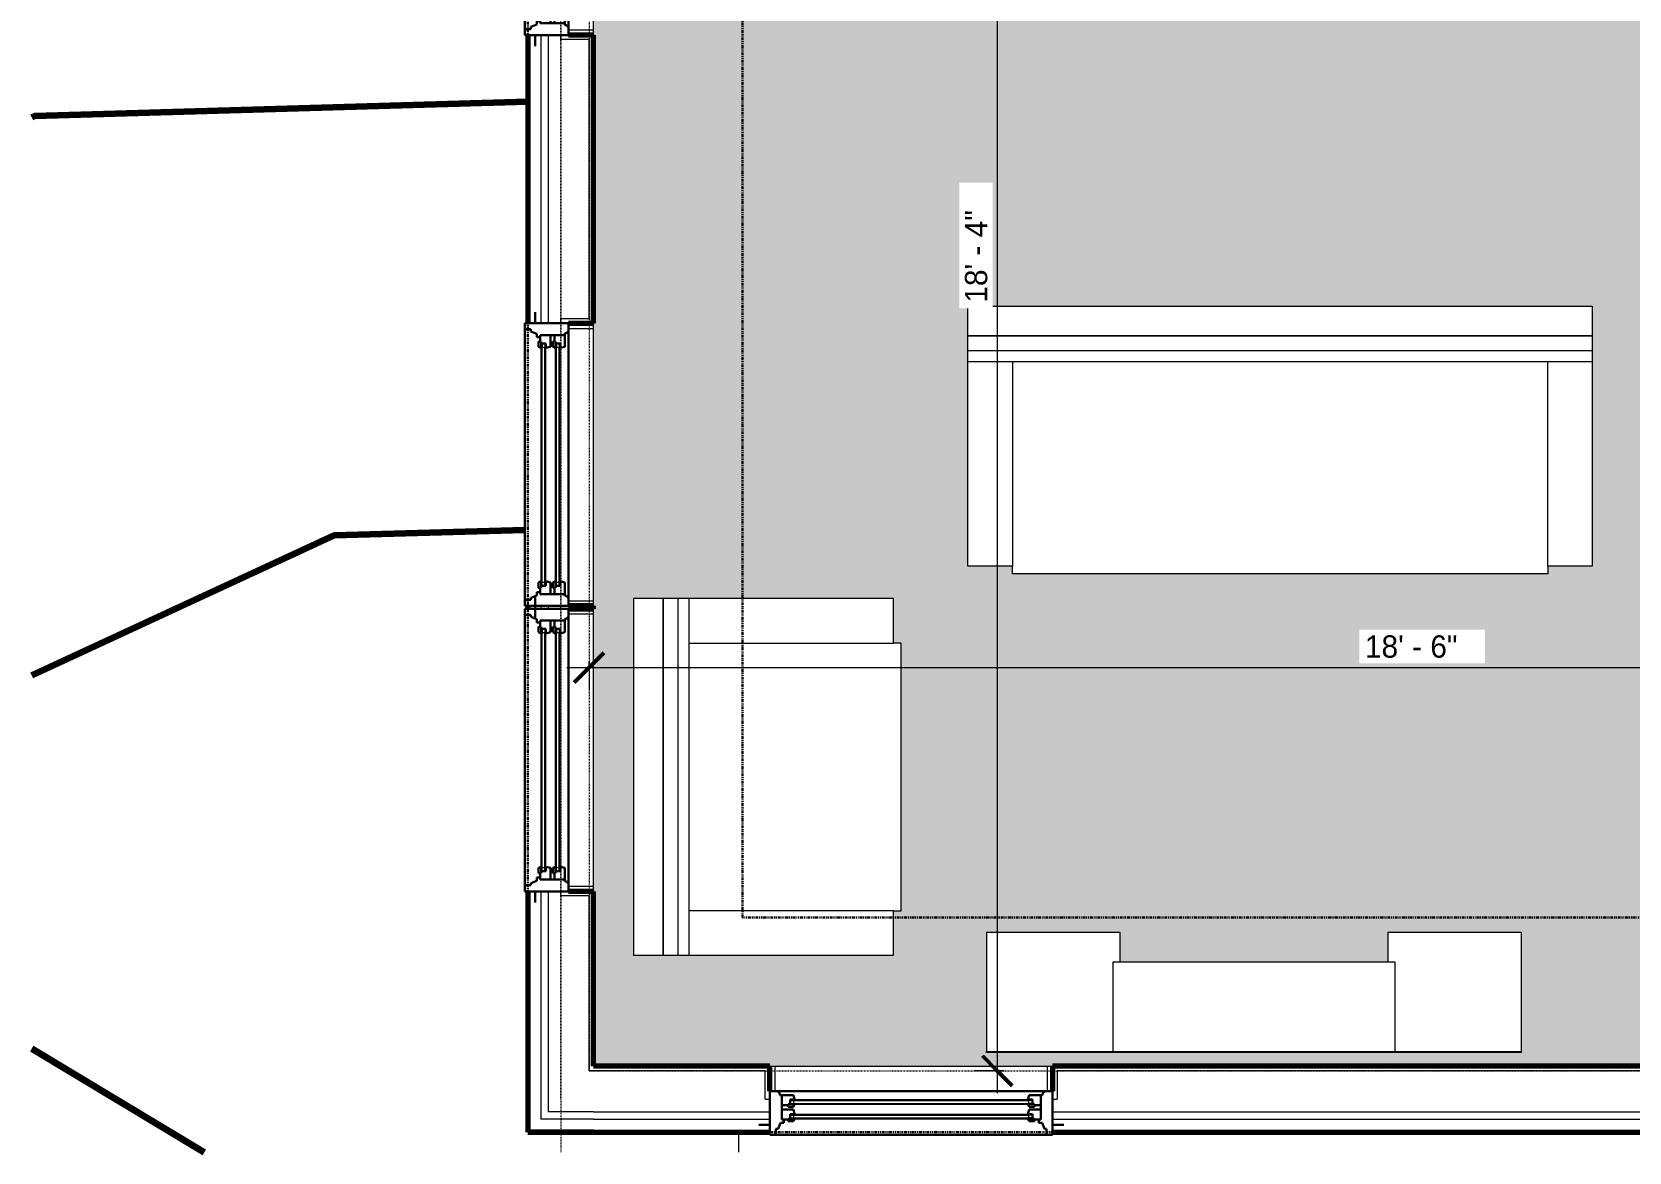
# Model space of a CAD drawing. Header units: inches. Extents: x -10240 to -8600, y 119 to 10383.
# Drawn here: x -9627.7 to -9412.9, y 9977.5 to 10128.2 of the extents above; entities that cross this region are included whole.
import ezdxf

# ---------------------------------------------------------------- set-up
doc = ezdxf.new("R2010")
doc.units = ezdxf.units.IN
doc.header["$MEASUREMENT"] = 0
doc.linetypes.add('Dash 3_32_', pattern=[0.1875, 0.09375, -0.09375])
doc.linetypes.add('Double Dash 3_8_', pattern=[1, 0.375, -0.125, 0.125, -0.125, 0.125, -0.125])
for name, color, linetype, lineweight in [('0-2', 250, 'Continuous', 18), ('0-3', 90, 'Continuous', 5), ('0-4', 10, 'Double Dash 3_8_', 30), ('A-ANNO-DIMS', 211, 'Continuous', 9), ('A-ANNO-DIMS-32', 211, 'Continuous', 9), ('A-DETL-1', 90, 'Dash 3_32_', 18), ('A-GLAZ-1', 10, 'Continuous', 30), ('A-GLAZ-2', 50, 'Continuous', 9), ('A-GLAZ-3', 250, 'Continuous', 18), ('A-WALL-1', 7, 'Continuous', 70), ('A-WALL-2', 250, 'Continuous', 18), ('C-PROP-LINE-1', 10, 'Double Dash 3_8_', 30), ('C-TOPO-1', 50, 'Continuous', 9), ('C-TOPO-MAJR-1', 90, 'Continuous', 90), ('I-FURN', 30, 'Continuous', 9)]:
    doc.layers.add(name, color=color, linetype=linetype, lineweight=lineweight)
doc.layers.add('A-AREA-PATT-1', color=255, linetype='Continuous', lineweight=9, transparency=1)
doc.styles.add('Century Gothic', font='ufonts.com_century-gothic.ttf', dxfattribs={"height": 3})
doc.dimstyles.new('OD_1__HACK', dxfattribs={"dimscale": 12, "dimtxt": 3.132505, "dimasz": 0.333333, "dimexe": 0.25, "dimexo": 0.166667, "dimgap": 0.041667, "dimtad": 1, "dimdec": 0, "dimzin": 3, "dimdsep": 46, "dimlunit": 4, "dimtxsty": 'Century Gothic', "dimblk1": 'OBLIQUE', "dimblk2": 'OBLIQUE', "dimsah": 1, "dimcen": 0.09, "dimdle": 0.25, "dimazin": 0, "dimtfac": 1, "dimtdec": 4, "dimtix": 1, "dimtmove": 0, "dimatfit": 3, "dimfxl": 1, "dimtvp": 1, "dimtfill": 1, "dimfrac": 2, "dimtolj": 1, "dimtzin": 0, "dimarcsym": 2})

# ---------------------------------------------------------------- blocks, each defined once
blk = doc.blocks.new('Window-Double_Hung-Andersen-400_Series-Tilt_Wash - DOUBLE HUNG - REVERSE COTTAGE - 2ND FLOOR-2888385-2ND _ 3RD FLOOR - 2BD A - ADA TYPE B')
at = {"layer": 'A-GLAZ-1'}
for p, q in [((19.01, 4.81), (-19.01, 4.81)), ((-19.01, 4.81), (-19.01, -1.06)), ((-18.2, 4.81), (-18.2, 4)), ((18.2, 4.81), (18.2, 4)), ((19.01, -1.06), (19.01, 4.81)), ((-19.01, 3.44), (-20.51, 3.44)), ((-18.2, 4), (-17.92, 4)), ((-17.92, 4), (-17.61, 3.19)), ((-17.61, 3.19), (-17.14, 3.19)), ((-17.42, 2.75), (-16.57, 2.75)), ((-17.42, 2.75), (-17.42, -0.56)), ((-17.14, 3.19), (-17.14, 2.75)), ((-15.86, 2.97), (-16.57, 2.97)), ((-16.57, 2.62), (-16.57, 2.97)), ((-15.7, 2.62), (-16.57, 2.62)), ((-16.29, 2.62), (-16.29, 2)), ((-15.86, 2.97), (-15.7, 2.62)), ((15.86, 2.97), (15.7, 2.62)), ((15.7, 2.62), (16.57, 2.62)), ((15.86, 2.97), (16.57, 2.97)), ((16.29, 2.62), (16.29, 2)), ((16.57, 2.62), (16.57, 2.97)), ((17.42, 2.75), (16.57, 2.75)), ((17.14, 3.19), (17.14, 2.75)), ((17.61, 3.19), (17.14, 3.19)), ((17.42, 2.75), (17.42, -0.56)), ((17.92, 4), (17.61, 3.19)), ((18.2, 4), (17.92, 4)), ((19.01, 3.44), (20.51, 3.44)), ((-17.42, 1.37), (-15.86, 1.37)), ((-17.42, 0.81), (-16.57, 0.81)), ((-15.86, 1.03), (-16.57, 1.03)), ((-16.57, 0.69), (-16.57, 1.03)), ((-15.7, 0.69), (-16.57, 0.69)), ((-15.7, 2), (-16.29, 2)), ((-16.29, 0.69), (-16.29, 0.06)), ((-15.7, 0.06), (-16.29, 0.06)), ((-15.86, 1.37), (-15.7, 2)), ((-15.86, 1.03), (-15.7, 0.69)), ((-15.86, -0.56), (-15.7, 0.06)), ((15.7, 2), (16.29, 2)), ((15.86, 1.37), (15.7, 2)), ((15.86, 1.03), (15.7, 0.69)), ((15.7, 0.69), (16.57, 0.69)), ((15.7, 0.06), (16.29, 0.06)), ((15.86, -0.56), (15.7, 0.06)), ((17.42, 1.37), (15.86, 1.37)), ((15.86, 1.03), (16.57, 1.03)), ((16.29, 0.69), (16.29, 0.06)), ((16.57, 0.69), (16.57, 1.03)), ((17.42, 0.81), (16.57, 0.81)), ((-19.01, -1.06), (19.01, -1.06)), ((-17.67, -0.78), (-18, -1.06)), ((-17.67, -0.78), (-17.67, -0.56)), ((-17.67, -0.56), (-15.86, -0.56)), ((17.67, -0.56), (15.86, -0.56)), ((17.67, -0.78), (17.67, -0.56)), ((17.67, -0.78), (18, -1.06))]:
    blk.add_line(p, q, dxfattribs=at)
at = {"layer": 'A-GLAZ-2'}
for p, q in [((-16.29, 2.5), (-15.7, 2.5)), ((-15.82, 2.5), (-15.82, 2.12)), ((-15.7, 2.62), (15.7, 2.62)), ((-15.7, 2.5), (15.7, 2.5)), ((16.29, 2.5), (15.7, 2.5)), ((15.82, 2.5), (15.82, 2.12)), ((-16.29, 2.12), (-15.7, 2.12)), ((-16.29, 0.56), (-15.7, 0.56)), ((-16.29, 0.19), (-15.7, 0.19)), ((-15.82, 0.56), (-15.82, 0.19)), ((-15.7, 2.12), (15.7, 2.12)), ((-15.7, 2), (15.7, 2)), ((-15.7, 0.69), (15.7, 0.69)), ((-15.7, 0.56), (15.7, 0.56)), ((-15.7, 0.19), (15.7, 0.19)), ((-15.7, 0.06), (15.7, 0.06)), ((16.29, 2.12), (15.7, 2.12)), ((16.29, 0.56), (15.7, 0.56)), ((16.29, 0.19), (15.7, 0.19)), ((15.82, 0.56), (15.82, 0.19)), ((18.95, -1.06), (-18.95, -1.06)), ((-18.95, -1.06), (-18.95, -4.44)), ((-18.32, -1.06), (-18.32, -4.44)), ((18.32, -1.06), (18.32, -4.44)), ((18.95, -4.44), (18.95, -1.06)), ((-18.95, -4.44), (18.95, -4.44))]:
    blk.add_line(p, q, dxfattribs=at)
at = {"layer": 'A-GLAZ-3'}
for p, q in [((-19.01, -2.44), (-18.95, -2.44)), ((-18.95, -3.94), (-19.01, -3.94)), ((18.95, -2.44), (19.01, -2.44)), ((19.01, -3.94), (18.95, -3.94))]:
    blk.add_line(p, q, dxfattribs=at)
blk = doc.blocks.new('Window-Double_Hung-Andersen-400_Series-Tilt_Wash - DOUBLE HUNG - REVERSE COTTAGE - 2ND FLOOR-2888952-2ND _ 3RD FLOOR - 2BD A - ADA TYPE B')
at = {"layer": 'A-GLAZ-1'}
for p, q in [((-19.01, 1.06), (19.01, 1.06)), ((-19.01, -4.81), (-19.01, 1.06)), ((-17.67, 0.78), (-18, 1.06)), ((-17.67, 0.78), (-17.67, 0.56)), ((-17.67, 0.56), (-15.86, 0.56)), ((-17.42, -2.75), (-17.42, 0.56)), ((-15.86, 0.56), (-15.7, -0.06)), ((15.86, 0.56), (15.7, -0.06)), ((17.67, 0.56), (15.86, 0.56)), ((17.42, -2.75), (17.42, 0.56)), ((17.67, 0.78), (18, 1.06)), ((17.67, 0.78), (17.67, 0.56)), ((19.01, 1.06), (19.01, -4.81)), ((-17.42, -0.81), (-16.57, -0.81)), ((-17.42, -1.38), (-15.86, -1.38)), ((-16.57, -0.69), (-16.57, -1.03)), ((-15.7, -0.69), (-16.57, -0.69)), ((-15.86, -1.03), (-16.57, -1.03)), ((-16.29, -0.69), (-16.29, -0.06)), ((-15.7, -0.06), (-16.29, -0.06)), ((-16.29, -2.63), (-16.29, -2)), ((-15.7, -2), (-16.29, -2)), ((-15.86, -1.03), (-15.7, -0.69)), ((-15.86, -1.38), (-15.7, -2)), ((15.7, -0.06), (16.29, -0.06)), ((15.86, -1.03), (15.7, -0.69)), ((15.7, -0.69), (16.57, -0.69)), ((15.86, -1.38), (15.7, -2)), ((15.7, -2), (16.29, -2)), ((15.86, -1.03), (16.57, -1.03)), ((17.42, -1.38), (15.86, -1.38)), ((16.29, -0.69), (16.29, -0.06)), ((16.29, -2.63), (16.29, -2)), ((16.57, -0.69), (16.57, -1.03)), ((17.42, -0.81), (16.57, -0.81)), ((-19.01, -3.44), (-20.51, -3.44)), ((-18.2, -4), (-17.92, -4)), ((-18.2, -4.81), (-18.2, -4)), ((-17.92, -4), (-17.61, -3.19)), ((-17.61, -3.19), (-17.14, -3.19)), ((-17.42, -2.75), (-16.57, -2.75)), ((-17.14, -3.19), (-17.14, -2.75)), ((-16.57, -2.63), (-16.57, -2.97)), ((-15.7, -2.63), (-16.57, -2.63)), ((-15.86, -2.97), (-16.57, -2.97)), ((-15.86, -2.97), (-15.7, -2.63)), ((15.86, -2.97), (15.7, -2.63)), ((15.7, -2.63), (16.57, -2.63)), ((15.86, -2.97), (16.57, -2.97)), ((16.57, -2.63), (16.57, -2.97)), ((17.42, -2.75), (16.57, -2.75)), ((17.14, -3.19), (17.14, -2.75)), ((17.61, -3.19), (17.14, -3.19)), ((17.92, -4), (17.61, -3.19)), ((18.2, -4), (17.92, -4)), ((18.2, -4.81), (18.2, -4)), ((19.01, -3.44), (20.51, -3.44)), ((19.01, -4.81), (-19.01, -4.81))]:
    blk.add_line(p, q, dxfattribs=at)
at = {"layer": 'A-GLAZ-2'}
for p, q in [((-18.95, 4.44), (18.95, 4.44)), ((-18.95, 1.06), (-18.95, 4.44)), ((-18.32, 1.06), (-18.32, 4.44)), ((18.32, 1.06), (18.32, 4.44)), ((18.95, 4.44), (18.95, 1.06)), ((18.95, 1.06), (-18.95, 1.06)), ((-16.29, -0.19), (-15.7, -0.19)), ((-16.29, -0.56), (-15.7, -0.56)), ((-16.29, -2.13), (-15.7, -2.13)), ((-15.82, -0.56), (-15.82, -0.19)), ((-15.82, -2.5), (-15.82, -2.13)), ((-15.7, -0.06), (15.7, -0.06)), ((-15.7, -0.19), (15.7, -0.19)), ((-15.7, -0.56), (15.7, -0.56)), ((-15.7, -0.69), (15.7, -0.69)), ((-15.7, -2), (15.7, -2)), ((-15.7, -2.13), (15.7, -2.13)), ((16.29, -0.19), (15.7, -0.19)), ((16.29, -0.56), (15.7, -0.56)), ((16.29, -2.13), (15.7, -2.13)), ((15.82, -0.56), (15.82, -0.19)), ((15.82, -2.5), (15.82, -2.13)), ((-16.29, -2.5), (-15.7, -2.5)), ((-15.7, -2.5), (15.7, -2.5)), ((-15.7, -2.63), (15.7, -2.63)), ((16.29, -2.5), (15.7, -2.5))]:
    blk.add_line(p, q, dxfattribs=at)
at = {"layer": 'A-GLAZ-3'}
for p, q in [((-19.01, 3.94), (-18.95, 3.94)), ((-18.95, 2.44), (-19.01, 2.44)), ((18.95, 3.94), (19.01, 3.94)), ((19.01, 2.44), (18.95, 2.44))]:
    blk.add_line(p, q, dxfattribs=at)
blk = doc.blocks.new('Family - ___-2835860-2ND _ 3RD FLOOR - 2BD A - ADA TYPE B')
at = {"layer": 'C-PROP-LINE-1'}
for p, q in [((-3860.72, 9980.19), (-3860.72, 10380.94)), ((-3335.7, 9980.19), (-3860.72, 9980.19))]:
    blk.add_line(p, q, dxfattribs=at)
blk = doc.blocks.new('Family - ___-2835903-2ND _ 3RD FLOOR - 2BD A - ADA TYPE B')
at = {"layer": 'C-PROP-LINE-1'}
for p, q in [((-3831.82, 10009.09), (-3831.82, 10380.94)), ((-3335.7, 10009.09), (-3831.82, 10009.09))]:
    blk.add_line(p, q, dxfattribs=at)
blk = doc.blocks.new('Family - ___-2835932-2ND _ 3RD FLOOR - 2BD A - ADA TYPE B')
at = {"layer": 'C-PROP-LINE-1'}
for p, q in [((-3860.72, 9980.19), (-3860.72, 10380.94)), ((-3335.7, 9980.19), (-3860.72, 9980.19))]:
    blk.add_line(p, q, dxfattribs=at)
blk = doc.blocks.new('CTR - 1st Phase - Shell_rvt-3-2ND _ 3RD FLOOR - 2BD A - ADA TYPE B')
at = {"layer": 'A-WALL-1'}
for p, q in [((-3860.72, 10127.79), (-3860.72, 10089.01)), ((-3851.85, 10127.79), (-3855.22, 10127.79)), ((-3851.85, 10089.01), (-3851.85, 10127.79)), ((-3855.22, 10089.01), (-3851.85, 10089.01)), ((-3860.72, 10050.99), (-3860.72, 10050.61)), ((-3851.85, 10050.99), (-3855.22, 10050.99)), ((-3851.85, 10050.61), (-3851.85, 10050.99)), ((-3855.22, 10050.61), (-3851.85, 10050.61)), ((-3860.72, 10012.59), (-3860.72, 9980.19)), ((-3851.85, 10012.59), (-3855.22, 10012.59)), ((-3851.85, 9989.06), (-3851.85, 10012.59)), ((-3828.14, 9989.06), (-3851.85, 9989.06)), ((-3828.14, 9985.69), (-3828.14, 9989.06)), ((-3674.54, 9989.06), (-3790.11, 9989.06)), ((-3790.11, 9989.06), (-3790.11, 9985.69)), ((-3860.72, 9980.19), (-3860.47, 9980.19)), ((-3860.47, 9980.19), (-3851.85, 9980.19)), ((-3851.85, 9980.19), (-3828.14, 9980.19)), ((-3790.11, 9980.19), (-3674.54, 9980.19))]:
    blk.add_line(p, q, dxfattribs=at)
at = {"layer": 'A-WALL-2'}
for p, q in [((-3860.47, 10127.79), (-3860.47, 10089.01)), ((-3858.97, 10127.79), (-3858.97, 10089.01)), ((-3857.97, 10127.79), (-3857.97, 10089.01)), ((-3856.29, 10127.79), (-3856.29, 10127.17)), ((-3852.47, 10127.17), (-3856.29, 10127.17)), ((-3852.47, 10089.64), (-3852.47, 10127.17)), ((-3851.85, 10127.85), (-3851.85, 10127.79)), ((-3856.29, 10089.64), (-3856.29, 10089.01)), ((-3856.29, 10089.64), (-3852.47, 10089.64)), ((-3851.85, 10089.01), (-3851.85, 10088.95)), ((-3860.47, 10050.99), (-3860.47, 10050.61)), ((-3858.97, 10050.99), (-3858.97, 10050.61)), ((-3857.97, 10050.99), (-3857.97, 10050.61)), ((-3856.29, 10050.99), (-3856.29, 10050.61)), ((-3851.85, 10051.05), (-3851.85, 10050.99)), ((-3851.85, 10050.61), (-3851.85, 10050.55)), ((-3860.47, 10012.59), (-3860.47, 9980.44)), ((-3858.97, 10012.59), (-3858.97, 9981.94)), ((-3857.97, 10012.59), (-3857.97, 9982.94)), ((-3856.29, 10012.59), (-3856.29, 10011.97)), ((-3851.85, 10012.65), (-3851.85, 10012.59)), ((-3852.47, 10011.97), (-3856.29, 10011.97)), ((-3852.47, 9988.44), (-3852.47, 10011.97)), ((-3828.14, 9989.06), (-3828.07, 9989.06)), ((-3790.17, 9989.06), (-3790.11, 9989.06)), ((-3851.85, 9988.44), (-3852.47, 9988.44)), ((-3828.76, 9988.44), (-3851.85, 9988.44)), ((-3828.76, 9984.63), (-3828.76, 9988.44)), ((-3789.49, 9988.44), (-3789.49, 9984.63)), ((-3675.16, 9988.44), (-3789.49, 9988.44)), ((-3828.76, 9984.63), (-3828.14, 9984.63)), ((-3790.11, 9984.63), (-3789.49, 9984.63)), ((-3852.47, 9982.94), (-3857.97, 9982.94)), ((-3851.85, 9982.94), (-3852.47, 9982.94)), ((-3851.85, 9982.94), (-3828.14, 9982.94)), ((-3790.11, 9982.94), (-3674.54, 9982.94)), ((-3858.97, 9980.44), (-3860.47, 9980.44)), ((-3857.97, 9981.94), (-3858.97, 9981.94)), ((-3851.85, 9980.44), (-3858.97, 9980.44)), ((-3851.85, 9981.94), (-3857.97, 9981.94)), ((-3851.85, 9981.94), (-3828.14, 9981.94)), ((-3851.85, 9980.44), (-3828.14, 9980.44)), ((-3790.11, 9981.94), (-3674.54, 9981.94)), ((-3790.11, 9980.44), (-3674.54, 9980.44))]:
    blk.add_line(p, q, dxfattribs=at)
at = {"layer": '0-2', "rotation": 89.99999999999991}
for p in [(-3856.29, 10146.8), (-3856.29, 10070), (-3856.29, 10031.6)]:
    blk.add_blockref('Window-Double_Hung-Andersen-400_Series-Tilt_Wash - DOUBLE HUNG - REVERSE COTTAGE - 2ND FLOOR-2888385-2ND _ 3RD FLOOR - 2BD A - ADA TYPE B', p, dxfattribs=at)
at = {"layer": '0-2'}
blk.add_blockref('Window-Double_Hung-Andersen-400_Series-Tilt_Wash - DOUBLE HUNG - REVERSE COTTAGE - 2ND FLOOR-2888952-2ND _ 3RD FLOOR - 2BD A - ADA TYPE B', (-3809.12, 9984.63), dxfattribs=at)
at = {"layer": '0-4'}
for name in ['Family - ___-2835860-2ND _ 3RD FLOOR - 2BD A - ADA TYPE B', 'Family - ___-2835932-2ND _ 3RD FLOOR - 2BD A - ADA TYPE B', 'Family - ___-2835903-2ND _ 3RD FLOOR - 2BD A - ADA TYPE B']:
    blk.add_blockref(name, (0, 0), dxfattribs=at)
blk = doc.blocks.new('CTR  - Topography_rvt-3-2ND _ 3RD FLOOR - 2BD A - ADA TYPE B')
at = {"layer": 'C-TOPO-1'}
blk.add_line((-3832.32, 9977.52), (-3832.32, 9980.19), dxfattribs=at)
at = {"layer": 'C-TOPO-MAJR-1'}
for p, q in [((-3919.16, 10289.1), (-3923.23, 10324.2)), ((-3860.72, 10214.02), (-3861.09, 10214.13)), ((-3927.41, 10179.01), (-3926.34, 10179.04)), ((-3927.41, 9991.46), (-3904.23, 9977.52))]:
    blk.add_line(p, q, dxfattribs=at)
at = {"layer": 'C-TOPO-MAJR-1', "flags": 128}
for points in [[(-3888.21, 10242.61), (-3892.72, 10279.72), (-3899.51, 10338.22), (-3905.2, 10380.94)], [(-3923.23, 10324.2), (-3926.14, 10365.89), (-3927.41, 10375.45)], [(-3905.47, 10242.61), (-3908.33, 10266.14), (-3919.16, 10289.1)], [(-3922.73, 10242.61), (-3923.94, 10252.56), (-3927.41, 10259.93)], [(-3927.41, 10116.76), (-3927.04, 10116.93), (-3860.72, 10118.83)], [(-3861.1, 10061.2), (-3886.77, 10060.46), (-3927.41, 10041.62)]]:
    blk.add_lwpolyline(points, dxfattribs=at)
blk = doc.blocks.new('Entertainment_Center_14771 - Entertainment_Center_14771-V3-2ND _ 3RD FLOOR - 2BD A - ADA TYPE B')
at = {"layer": 'I-FURN'}
for p, q in [((-18, 10), (-36, 10)), ((-36, 10), (-36, -6)), ((-34.85, 10.03), (-35.34, 10.03)), ((-35.34, 10.03), (-35.34, 10)), ((-34.85, 10), (-34.85, 10.03)), ((-18.66, 10.03), (-19.66, 10.03)), ((-19.66, 10.03), (-19.66, 10)), ((-18.66, 10), (-18.66, 10.03)), ((-18, 6), (-18, 10)), ((36, 10), (18, 10)), ((18, 10), (18, 6)), ((18.66, 10.03), (18.66, 10)), ((19.66, 10.03), (18.66, 10.03)), ((19.66, 10), (19.66, 10.03)), ((35.34, 10.03), (34.85, 10.03)), ((34.85, 10.03), (34.85, 10)), ((35.34, 10), (35.34, 10.03)), ((36, -6), (36, 10)), ((19, 6), (-19, 6)), ((-19, 6), (-19, -6)), ((19, -6), (19, 6)), ((-36, -6), (-19, -6)), ((-36, -6.13), (-36, -6)), ((-36, -6), (-19, -6)), ((-19, -6.13), (-36, -6.13)), ((-19, -6), (19, -6)), ((-19, -6.13), (-19, -6)), ((-19, -6), (19, -6)), ((19, -6.13), (-19, -6.13)), ((19, -6), (36, -6)), ((19, -6), (19, -6.13)), ((19, -6), (36, -6)), ((36, -6.13), (19, -6.13)), ((36, -6.13), (36, -6))]:
    blk.add_line(p, q, dxfattribs=at)
blk = doc.blocks.new('Couch-Both_Arms-Generic - 1-1372852-2ND _ 3RD FLOOR - 2BD A - ADA TYPE B')
at = {"layer": 'I-FURN'}
for p, q in [((-42, 17.5), (-36, 17.5)), ((-42, -10), (-42, 17.5)), ((-36, 18.5), (36, 18.5)), ((-36, 17.5), (-36, 18.5)), ((-36, 17.5), (-36, -10)), ((36, 18.5), (36, 17.5)), ((36, 17.5), (42, 17.5)), ((36, -10), (36, 17.5)), ((42, 17.5), (42, -10)), ((-42, -10), (42, -10)), ((-42, -13.5), (-42, -10)), ((42, -10), (42, -13.5)), ((-42, -11.5), (42, -11.5)), ((-42, -13.5), (42, -13.5)), ((-42, -17.5), (-42, -13.5)), ((42, -13.5), (-42, -13.5)), ((42, -13.5), (42, -17.5)), ((42, -17.5), (-42, -17.5))]:
    blk.add_line(p, q, dxfattribs=at)
blk = doc.blocks.new('Couch-Both_Arms-Generic - 2-1352635-2ND _ 3RD FLOOR - 2BD A - ADA TYPE B')
at = {"layer": 'I-FURN'}
for p, q in [((24, 17.5), (-24, 17.5)), ((-24, 17.5), (-24, 13.5)), ((24, 13.5), (24, 17.5)), ((-24, 13.5), (24, 13.5)), ((24, 13.5), (-24, 13.5)), ((-24, 13.5), (-24, 10)), ((24, 10), (24, 13.5)), ((-24, 11.5), (24, 11.5)), ((-24, 10), (-24, -17.5)), ((-24, 10), (24, 10)), ((-18, -17.5), (-18, 10)), ((18, 10), (18, -17.5)), ((24, -17.5), (24, 10)), ((-24, -17.5), (-18, -17.5)), ((-18, -17.5), (-18, -18.5)), ((-18, -18.5), (18, -18.5)), ((18, -18.5), (18, -17.5)), ((18, -17.5), (24, -17.5))]:
    blk.add_line(p, q, dxfattribs=at)
blk = doc.blocks.new('DIMBLOCK35-2ND _ 3RD FLOOR - 2BD A - ADA TYPE B')
at = {"layer": 'A-ANNO-DIMS-32', "lineweight": 50}
for p, q in [((-9552.77, 10042.69), (-9550.77, 10044.69)), ((-9331.17, 10042.69), (-9329.17, 10044.69)), ((-9552.77, 10042.69), (-9554.77, 10040.69)), ((-9331.17, 10042.69), (-9333.17, 10040.69))]:
    blk.add_line(p, q, dxfattribs=at)
at = {"layer": 'A-ANNO-DIMS-32'}
for p, q in [((-9555.77, 10042.69), (-9331.17, 10042.69)), ((-9552.77, 10043.52), (-9552.77, 10039.69)), ((-9552.77, 10042.69), (-9552.77, 10043.52)), ((-9331.17, 10043.52), (-9331.17, 10039.69)), ((-9331.17, 10042.69), (-9331.17, 10043.52))]:
    blk.add_line(p, q, dxfattribs=at)
at = {"layer": 'A-ANNO-DIMS-32', "color": 0, "insert": (-9448.39, 10047.03), "char_height": 3, "width": 15.394, "attachment_point": 1, "line_spacing_factor": 0.984502, "style": 'Century Gothic', "bg_fill": 3, "box_fill_scale": 1.25, "bg_fill_color": 256, "bg_fill_true_color": 13158600, "bg_fill_transparency": 0}
blk.add_mtext('18\' - 6"', dxfattribs=at)
blk = doc.blocks.new('_Oblique')
at = {"color": 0, "linetype": 'ByBlock', "lineweight": -2}
blk.add_line((-0.5, -0.5), (0.5, 0.5), dxfattribs=at)
blk = doc.blocks.new('DIMBLOCK42-2ND _ 3RD FLOOR - 2BD A - ADA TYPE B')
at = {"layer": 'A-ANNO-DIMS-32', "lineweight": 50}
for p, q in [((-9497.85, 10207.96), (-9499.85, 10209.96)), ((-9497.85, 10207.96), (-9495.85, 10205.96)), ((-9497.85, 9988.44), (-9499.85, 9990.44)), ((-9497.85, 9988.44), (-9495.85, 9986.44))]:
    blk.add_line(p, q, dxfattribs=at)
at = {"layer": 'A-ANNO-DIMS-32'}
for p, q in [((-9497.03, 10207.96), (-9500.85, 10207.96)), ((-9497.85, 10207.96), (-9497.85, 9985.44)), ((-9497.85, 10207.96), (-9497.03, 10207.96)), ((-9497.03, 9988.44), (-9500.85, 9988.44)), ((-9497.85, 9988.44), (-9497.03, 9988.44))]:
    blk.add_line(p, q, dxfattribs=at)
at = {"layer": 'A-ANNO-DIMS-32', "color": 0, "insert": (-9502.2, 10091.79), "char_height": 3, "width": 15.394, "attachment_point": 1, "rotation": 90, "line_spacing_factor": 0.984502, "style": 'Century Gothic', "bg_fill": 3, "box_fill_scale": 1.25, "bg_fill_color": 256, "bg_fill_true_color": 13158600, "bg_fill_transparency": 0}
blk.add_mtext('18\' - 4"', dxfattribs=at)

msp = doc.modelspace()

# ---------------------------------------------------------------- hatches: boundary and pattern name
at = {"layer": 'A-AREA-PATT-1'}
h = msp.add_hatch(color=256, dxfattribs=at)
h.paths.add_polyline_path([(-9546.27, 9989.06), (-9325.8, 9989.06), (-9325.8, 10025.06), (-9331.17, 10025.06), (-9331.17, 10042.16), (-9341.16, 10042.16), (-9341.16, 10058.66), (-9331.17, 10058.66), (-9331.17, 10070.16), (-9341.16, 10070.16), (-9341.16, 10086.66), (-9331.17, 10086.66), (-9331.17, 10101.38), (-9341.16, 10101.38), (-9341.16, 10117.88), (-9331.17, 10117.88), (-9331.17, 10129.38), (-9341.16, 10129.38), (-9341.16, 10145.88), (-9331.17, 10145.88), (-9331.17, 10165.59), (-9325.8, 10165.59), (-9325.8, 10205.18), (-9376.88, 10205.18), (-9376.88, 10204.59), (-9379.88, 10204.59), (-9379.88, 10207.96), (-9413.88, 10207.96), (-9413.88, 10204.59), (-9416.88, 10204.59), (-9416.88, 10205.18), (-9552.15, 10205.18), (-9552.15, 10203.26), (-9556.58, 10203.26), (-9556.58, 10167.14), (-9552.15, 10167.14), (-9552.15, 9989.06)], flags=0)
h.paths.add_polyline_path([(-9442.8, 9990.92), (-9499.31, 9990.92), (-9499.31, 10007.04), (-9498.64, 10007.04), (-9498.64, 10007.07), (-9498.16, 10007.07), (-9498.16, 10007.04), (-9482.96, 10007.04), (-9482.96, 10007.08), (-9481.97, 10007.08), (-9481.97, 10007.04), (-9481.31, 10007.04), (-9481.31, 10003.04), (-9445.31, 10003.04), (-9445.31, 10007.04), (-9444.64, 10007.04), (-9444.64, 10007.08), (-9443.65, 10007.08), (-9443.65, 10007.04), (-9428.45, 10007.04), (-9428.45, 10007.07), (-9427.97, 10007.07), (-9427.97, 10007.04), (-9427.31, 10007.04), (-9427.31, 9990.92), (-9428.31, 9990.92)], flags=0)
h.paths.add_polyline_path([(-9407.8, 10003.99), (-9407.8, 10009.99), (-9408.8, 10009.99), (-9408.8, 10045.99), (-9407.8, 10045.99), (-9407.8, 10051.99), (-9372.8, 10051.99), (-9372.8, 10003.99), (-9405.82, 10003.99)], flags=0)
h.paths.add_polyline_path([(-9516.77, 10003.99), (-9546.8, 10003.99), (-9546.8, 10051.99), (-9511.8, 10051.99), (-9511.8, 10045.99), (-9510.8, 10045.99), (-9510.8, 10009.99), (-9511.8, 10009.99), (-9511.8, 10003.99)], flags=0)
h.paths.add_polyline_path([(-9423.8, 10055.32), (-9495.8, 10055.32), (-9495.8, 10056.32), (-9501.8, 10056.32), (-9501.8, 10091.32), (-9417.8, 10091.32), (-9417.8, 10056.32), (-9423.8, 10056.32)], flags=0)
h.paths.add_polyline_path([(-9554.15, 10167.26), (-9555.46, 10167.26), (-9555.46, 10167.89), (-9552.15, 10167.89), (-9552.15, 10167.26), (-9553.75, 10167.26)], flags=0)
h.paths.add_polyline_path([(-9553.75, 10202.51), (-9555.46, 10202.51), (-9555.46, 10203.14), (-9552.15, 10203.14), (-9552.15, 10202.51), (-9552.77, 10202.51)], flags=0)

# ---------------------------------------------------------------- linework, layer by layer
at = {"layer": 'A-DETL-1'}
for p, q in [((-9556.58, 9984.63), (-9556.58, 10380.94)), ((-9556.58, 10380.94), (-9556.58, 9977.52)), ((-9552.77, 10348.59), (-9552.77, 9988.44)), ((-9552.77, 9988.44), (-9039.02, 9988.44))]:
    msp.add_line(p, q, dxfattribs=at)

# ---------------------------------------------------------------- block references
at = {"layer": '0-3'}
for name in ['CTR  - Topography_rvt-3-2ND _ 3RD FLOOR - 2BD A - ADA TYPE B', 'CTR - 1st Phase - Shell_rvt-3-2ND _ 3RD FLOOR - 2BD A - ADA TYPE B']:
    msp.add_blockref(name, (-5700.3, 0), dxfattribs=at)
at = {"layer": 'I-FURN'}
for name, p, rotation in [('Couch-Both_Arms-Generic - 1-1372852-2ND _ 3RD FLOOR - 2BD A - ADA TYPE B', (-9459.8, 10073.82), 180), ('Couch-Both_Arms-Generic - 2-1352635-2ND _ 3RD FLOOR - 2BD A - ADA TYPE B', (-9529.3, 10027.99), 89.99999999996535)]:
    msp.add_blockref(name, p, dxfattribs=dict(at, rotation=rotation))
msp.add_blockref('Entertainment_Center_14771 - Entertainment_Center_14771-V3-2ND _ 3RD FLOOR - 2BD A - ADA TYPE B', (-9463.31, 9997.04), dxfattribs=at)

# ---------------------------------------------------------------- next in the draw order: dimensions: what is measured, and where the dimension line sits
at = {"layer": 'A-ANNO-DIMS'}
dim = msp.add_linear_dim(base=(-9331.17, 10042.69), p1=(-9552.77, 10045.52), p2=(-9331.17, 10045.52), dimstyle='OD_1__HACK', override={"dimpost": '<>', "dimfxl": 221.6}, dxfattribs=at)
dim.commit()
dim.dimension.update_dxf_attribs({"geometry": 'DIMBLOCK35-2ND _ 3RD FLOOR - 2BD A - ADA TYPE B', "text_midpoint": (-9441.97, 10044.76)})

# ---------------------------------------------------------------- next in the draw order: dimensions: what is measured, and where the dimension line sits
dim = msp.add_linear_dim(base=(-9497.85, 9988.44), p1=(-9495.03, 10207.96), p2=(-9495.03, 9988.44), angle=90, dimstyle='OD_1__HACK', override={"dimpost": '<>', "dimfxl": 219.525}, dxfattribs=at)
dim.commit()
dim.dimension.update_dxf_attribs({"geometry": 'DIMBLOCK42-2ND _ 3RD FLOOR - 2BD A - ADA TYPE B', "text_midpoint": (-9499.93, 10098.2)})

doc.saveas('drawing.dxf')
